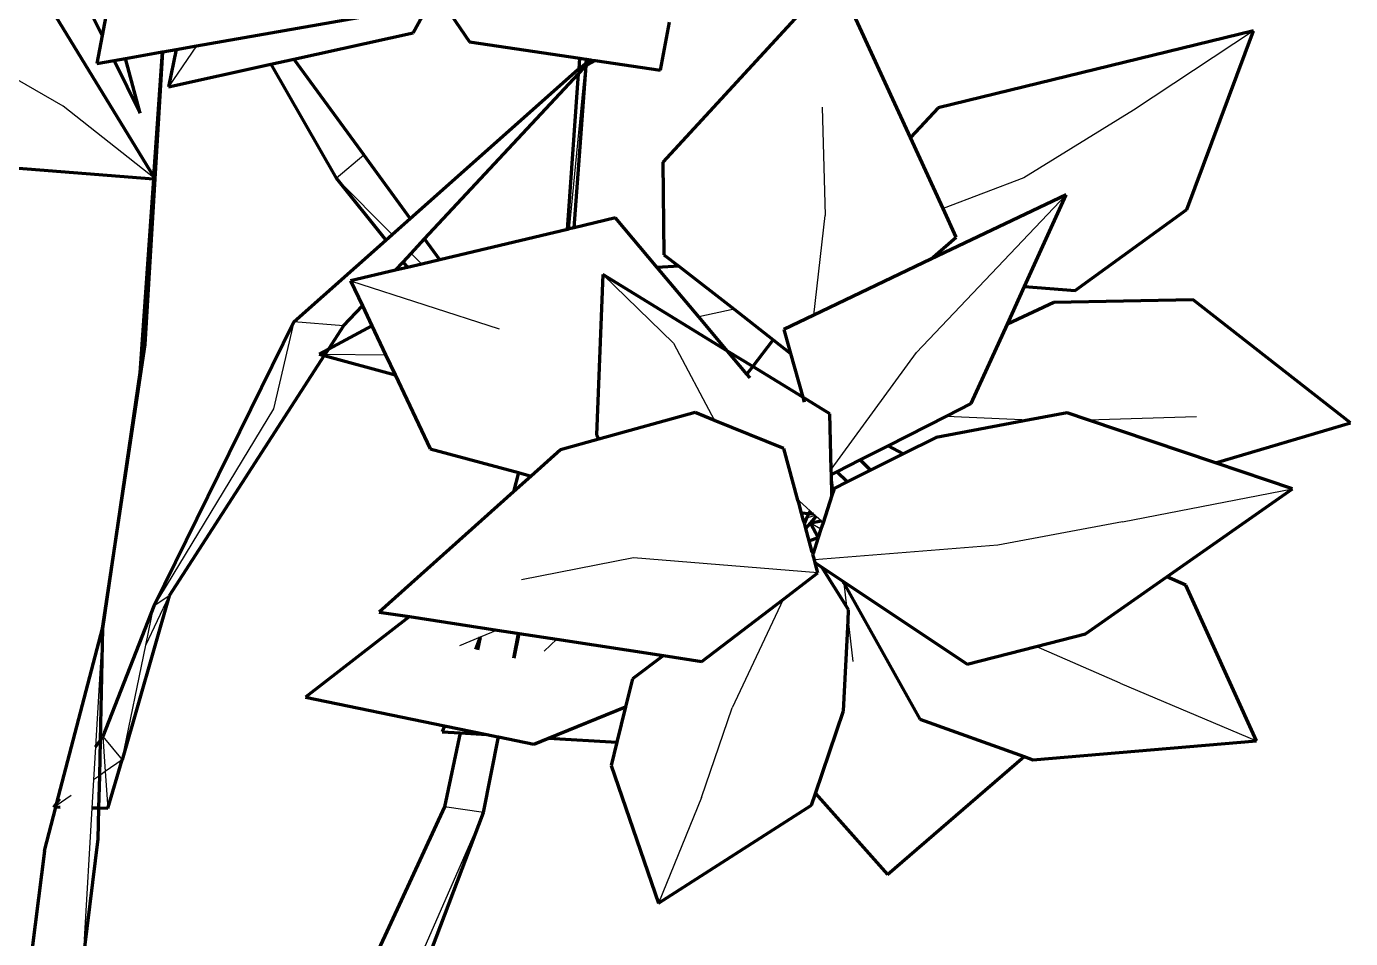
# Model space of a CAD drawing. Header units: millimetres. Extents: x 4307 to 31003, y 2809 to 20009.
# Drawn here: x 7310.8 to 7395.1, y 8251.7 to 8309.8 of the extents above; entities that cross this region are included whole.
import ezdxf

# ---------------------------------------------------------------- set-up
doc = ezdxf.new("R2010")
doc.units = ezdxf.units.MM
doc.layers.add('ProfileEdges', color=7, linetype='Continuous')

msp = doc.modelspace()

# ---------------------------------------------------------------- linework, layer by layer
for p, q in [((7388.905, 8309.527), (7381.279, 8304.471)), ((7313.088, 8304.718), (7305.491, 8309.078)), ((7321.594, 8308.564), (7319.8, 8305.956)), ((7346.38, 8307.72), (7346.351, 8307.415)), ((7346.331, 8307.208), (7345.333, 8296.912)), ((7318.966, 8300.092), (7313.088, 8304.718)), ((7361.449, 8304.669), (7361.629, 8297.773)), ((7381.279, 8304.471), (7374.292, 8300.157)), ((7330.491, 8300.139), (7332.251, 8301.639)), ((7330.491, 8300.139), (7334.057, 8296.562)), ((7374.292, 8300.157), (7369.15, 8298.203)), ((7367.455, 8289.051), (7376.989, 8299.089)), ((7360.906, 8291.429), (7361.629, 8297.773)), ((7335.261, 8295.353), (7335.935, 8294.677)), ((7351.978, 8289.634), (7347.48, 8294.007)), ((7331.405, 8293.6), (7340.864, 8290.556)), ((7355.827, 8291.795), (7353.583, 8291.31)), ((7327.782, 8290.991), (7326.5, 8285.459)), ((7330.956, 8290.743), (7327.782, 8290.991)), ((7318.317, 8289.561), (7317.985, 8287.761)), ((7329.411, 8288.936), (7329.786, 8288.933)), ((7329.786, 8288.933), (7333.634, 8288.905)), ((7351.978, 8289.634), (7354.576, 8284.722)), ((7362.019, 8281.604), (7367.455, 8289.051)), ((7326.5, 8285.459), (7318.867, 8272.896)), ((7369.354, 8284.998), (7374.653, 8284.762)), ((7378.36, 8284.77), (7385.283, 8284.982)), ((7362.04, 8281.279), (7362.158, 8280.236)), ((7359.987, 8279.576), (7359.9, 8279.656)), ((7380.568, 8278.272), (7391.395, 8280.365)), ((7360.666, 8278.958), (7359.987, 8279.576)), ((7360.888, 8278.755), (7360.666, 8278.958)), ((7360.451, 8278.491), (7360.239, 8278.42)), ((7360.984, 8278.669), (7360.451, 8278.491)), ((7361.36, 8277.8), (7360.688, 8278.177)), ((7360.984, 8278.669), (7360.888, 8278.755)), ((7361.057, 8278.601), (7360.984, 8278.669)), ((7361.387, 8278.301), (7361.057, 8278.601)), ((7361.493, 8278.205), (7361.387, 8278.301)), ((7380.568, 8278.272), (7372.631, 8276.792)), ((7372.631, 8276.792), (7360.942, 8275.857)), ((7349.425, 8275.969), (7342.29, 8274.576)), ((7361.174, 8275.011), (7349.425, 8275.969)), ((7362.823, 8274.356), (7362.99, 8272.876)), ((7318.356, 8270.406), (7319.839, 8273.552)), ((7318.356, 8270.406), (7318.867, 8272.896)), ((7319.839, 8273.552), (7318.867, 8272.896)), ((7358.95, 8273.318), (7355.707, 8266.433)), ((7315.608, 8271.482), (7315.162, 8263.937)), ((7340.735, 8271.376), (7339.666, 8270.93)), ((7342.018, 8271.179), (7341.724, 8269.617)), ((7363.093, 8271.971), (7363.386, 8269.375)), ((7316.859, 8263.116), (7318.356, 8270.406)), ((7339.666, 8270.93), (7338.333, 8270.374)), ((7344.535, 8270.793), (7343.741, 8270.028)), ((7380.419, 8267.989), (7375.062, 8270.339)), ((7380.419, 8267.989), (7389.106, 8264.335)), ((7353.761, 8260.723), (7355.707, 8266.433)), ((7315.618, 8264.597), (7316.859, 8263.116)), ((7315.618, 8264.597), (7315.78, 8262.367)), ((7340.777, 8264.584), (7339.872, 8259.774)), ((7315.162, 8263.937), (7315.039, 8261.853)), ((7316.859, 8263.116), (7315.78, 8262.367)), ((7315.403, 8262.106), (7315.039, 8261.853)), ((7315.78, 8262.367), (7315.403, 8262.106)), ((7315.78, 8262.367), (7315.95, 8260.03)), ((7315.039, 8261.853), (7314.933, 8260.05)), ((7313.6, 8260.855), (7312.652, 8260.197)), ((7353.761, 8260.723), (7351.01, 8253.991)), ((7312.652, 8260.197), (7312.509, 8260.098)), ((7314.933, 8260.05), (7314.437, 8251.671)), ((7339.872, 8259.774), (7332.958, 8243.977)), ((7339.872, 8259.774), (7337.379, 8260.13))]:
    msp.add_line(p, q)
at = {"layer": 'ProfileEdges', "lineweight": 211}
for p, q in [((7318.853, 8300.276), (7309.867, 8314.965)), ((7313.282, 8313.858), (7315.572, 8309.223)), ((7362.282, 8313.111), (7351.292, 8301.152)), ((7367.063, 8302.734), (7362.282, 8313.111)), ((7335.394, 8309.391), (7336.825, 8311.995)), ((7336.825, 8311.995), (7338.981, 8308.824)), ((7316.019, 8311.611), (7315.572, 8309.223)), ((7321.594, 8308.564), (7335.795, 8311.057)), ((7351.139, 8307.01), (7351.718, 8310.069)), ((7315.572, 8309.223), (7315.241, 8307.449)), ((7327.781, 8307.714), (7335.394, 8309.391)), ((7388.905, 8309.527), (7368.824, 8304.617)), ((7384.657, 8298.152), (7388.905, 8309.527)), ((7319.452, 8308.188), (7320.295, 8308.336)), ((7320.295, 8308.336), (7319.8, 8305.956)), ((7320.295, 8308.336), (7321.594, 8308.564)), ((7338.981, 8308.824), (7346.001, 8307.777)), ((7315.241, 8307.449), (7316.352, 8307.644)), ((7316.352, 8307.644), (7317.064, 8307.769)), ((7316.352, 8307.644), (7318.009, 8304.29)), ((7317.064, 8307.769), (7319.402, 8308.179)), ((7318.009, 8304.29), (7317.064, 8307.769)), ((7319.402, 8308.179), (7318.853, 8300.276)), ((7318.966, 8300.092), (7319.452, 8308.188)), ((7319.402, 8308.179), (7319.452, 8308.188)), ((7326.322, 8307.392), (7327.781, 8307.714)), ((7327.781, 8307.714), (7332.251, 8301.639)), ((7345.953, 8307.112), (7346.001, 8307.777)), ((7346.001, 8307.777), (7346.38, 8307.72)), ((7346.351, 8307.415), (7346.418, 8307.466)), ((7346.38, 8307.72), (7346.436, 8307.712)), ((7346.418, 8307.466), (7346.436, 8307.712)), ((7346.418, 8307.466), (7346.69, 8307.674)), ((7346.436, 8307.712), (7346.69, 8307.674)), ((7346.476, 8307.364), (7346.757, 8307.664)), ((7346.991, 8307.629), (7346.476, 8307.364)), ((7346.69, 8307.674), (7346.757, 8307.664)), ((7346.757, 8307.664), (7346.991, 8307.629)), ((7346.991, 8307.629), (7351.139, 8307.01)), ((7319.8, 8305.956), (7326.322, 8307.392)), ((7326.322, 8307.392), (7330.491, 8300.139)), ((7335.189, 8297.567), (7345.879, 8307.055)), ((7336.122, 8296.275), (7345.93, 8306.778)), ((7345.224, 8296.886), (7345.93, 8306.778)), ((7345.644, 8296.986), (7346.405, 8307.287)), ((7345.879, 8307.055), (7345.953, 8307.112)), ((7345.93, 8306.778), (7346.331, 8307.208)), ((7345.953, 8307.112), (7346.351, 8307.415)), ((7346.331, 8307.208), (7345.953, 8307.112)), ((7346.405, 8307.287), (7346.331, 8307.208)), ((7346.476, 8307.364), (7346.405, 8307.287)), ((7368.824, 8304.617), (7367.063, 8302.734)), ((7369.15, 8298.203), (7367.063, 8302.734)), ((7335.189, 8297.567), (7332.251, 8301.639)), ((7306.478, 8301.086), (7318.841, 8300.102)), ((7351.292, 8301.152), (7351.365, 8295.273)), ((7318.841, 8300.102), (7317.985, 8287.761)), ((7318.317, 8289.561), (7318.966, 8300.092)), ((7318.841, 8300.102), (7318.966, 8300.092)), ((7318.966, 8300.092), (7318.853, 8300.276)), ((7330.491, 8300.139), (7333.639, 8296.191)), ((7376.989, 8299.089), (7368.359, 8294.978)), ((7374.329, 8293.254), (7376.989, 8299.089)), ((7369.982, 8296.398), (7369.15, 8298.203)), ((7334.057, 8296.562), (7335.189, 8297.567)), ((7348.278, 8297.612), (7345.644, 8296.986)), ((7350.93, 8294.462), (7348.278, 8297.612)), ((7377.562, 8292.992), (7384.657, 8298.152)), ((7333.639, 8296.191), (7334.057, 8296.562)), ((7345.224, 8296.886), (7337.078, 8294.949)), ((7345.333, 8296.912), (7345.224, 8296.886)), ((7345.644, 8296.986), (7345.333, 8296.912)), ((7327.782, 8290.991), (7333.639, 8296.191)), ((7335.261, 8295.353), (7336.122, 8296.275)), ((7337.078, 8294.949), (7336.122, 8296.275)), ((7368.359, 8294.978), (7369.982, 8296.398)), ((7334.257, 8294.278), (7334.747, 8294.802)), ((7334.747, 8294.802), (7335.261, 8295.353)), ((7334.747, 8294.802), (7335.02, 8294.46)), ((7337.078, 8294.949), (7335.935, 8294.677)), ((7351.365, 8295.273), (7352.303, 8294.542)), ((7368.359, 8294.978), (7360.906, 8291.429)), ((7334.257, 8294.278), (7331.405, 8293.6)), ((7335.02, 8294.46), (7334.257, 8294.278)), ((7335.935, 8294.677), (7335.02, 8294.46)), ((7347.48, 8294.007), (7347.071, 8283.813)), ((7355.413, 8289.137), (7347.48, 8294.007)), ((7352.303, 8294.542), (7350.93, 8294.462)), ((7353.583, 8291.31), (7350.93, 8294.462)), ((7352.303, 8294.542), (7355.827, 8291.795)), ((7331.405, 8293.6), (7332.153, 8292.024)), ((7373.234, 8290.852), (7374.329, 8293.254)), ((7374.329, 8293.254), (7377.562, 8292.992)), ((7385.059, 8292.392), (7376.193, 8292.233)), ((7395.092, 8284.576), (7385.059, 8292.392)), ((7330.956, 8290.743), (7332.153, 8292.024)), ((7332.153, 8292.024), (7332.76, 8290.745)), ((7355.827, 8291.795), (7358.32, 8289.851)), ((7360.906, 8291.429), (7358.999, 8290.52)), ((7376.193, 8292.233), (7373.234, 8290.852)), ((7327.782, 8290.991), (7318.867, 8272.896)), ((7332.76, 8290.745), (7329.99, 8289.248)), ((7330.956, 8290.743), (7329.99, 8289.248)), ((7332.76, 8290.745), (7333.634, 8288.905)), ((7355.413, 8289.137), (7353.583, 8291.31)), ((7370.931, 8285.8), (7373.234, 8290.852)), ((7357.022, 8288.149), (7358.32, 8289.851)), ((7358.32, 8289.851), (7359.425, 8288.99)), ((7358.999, 8290.52), (7359.425, 8288.99)), ((7315.608, 8271.482), (7318.317, 8289.561)), ((7329.99, 8289.248), (7329.411, 8288.936)), ((7329.411, 8288.936), (7329.731, 8288.849)), ((7329.786, 8288.933), (7329.731, 8288.849)), ((7329.99, 8289.248), (7329.786, 8288.933)), ((7333.634, 8288.905), (7334.243, 8287.622)), ((7357.022, 8288.149), (7355.413, 8289.137)), ((7356.652, 8287.665), (7355.413, 8289.137)), ((7359.425, 8288.99), (7360.203, 8286.196)), ((7329.731, 8288.849), (7319.839, 8273.552)), ((7329.731, 8288.849), (7334.243, 8287.622)), ((7356.652, 8287.665), (7357.022, 8288.149)), ((7360.203, 8286.196), (7357.022, 8288.149)), ((7317.985, 8287.761), (7315.608, 8271.482)), ((7334.243, 8287.622), (7336.476, 8282.921)), ((7356.846, 8287.435), (7356.652, 8287.665)), ((7360.203, 8286.196), (7360.291, 8285.878)), ((7361.922, 8285.141), (7360.203, 8286.196)), ((7369.354, 8284.998), (7370.931, 8285.8)), ((7353.352, 8285.219), (7347.211, 8283.526)), ((7354.576, 8284.722), (7353.352, 8285.219)), ((7359.003, 8282.927), (7354.576, 8284.722)), ((7362.019, 8281.604), (7361.922, 8285.141)), ((7365.634, 8283.107), (7369.354, 8284.998)), ((7374.653, 8284.762), (7368.697, 8283.641)), ((7377.049, 8285.213), (7374.653, 8284.762)), ((7378.36, 8284.77), (7377.049, 8285.213)), ((7386.489, 8282.023), (7378.36, 8284.77)), ((7386.489, 8282.023), (7395.092, 8284.576)), ((7347.211, 8283.526), (7344.772, 8282.854)), ((7347.071, 8283.813), (7347.211, 8283.526)), ((7363.87, 8282.21), (7365.634, 8283.107)), ((7365.634, 8283.107), (7366.597, 8282.591)), ((7368.697, 8283.641), (7366.597, 8282.591)), ((7336.476, 8282.921), (7342.091, 8281.405)), ((7344.772, 8282.854), (7342.906, 8281.184)), ((7359.9, 8279.656), (7359.003, 8282.927)), ((7362.371, 8281.448), (7363.87, 8282.21)), ((7363.87, 8282.21), (7364.51, 8281.547)), ((7366.597, 8282.591), (7364.51, 8281.547)), ((7342.091, 8281.405), (7341.785, 8280.181)), ((7342.091, 8281.405), (7342.906, 8281.184)), ((7362.04, 8281.279), (7362.019, 8281.604)), ((7362.04, 8281.279), (7362.371, 8281.448)), ((7363.037, 8280.81), (7362.371, 8281.448)), ((7364.51, 8281.547), (7363.037, 8280.81)), ((7391.395, 8280.365), (7386.489, 8282.023)), ((7342.906, 8281.184), (7341.785, 8280.181)), ((7362.064, 8279.949), (7362.04, 8281.279)), ((7363.037, 8280.81), (7362.211, 8280.397)), ((7341.785, 8280.181), (7333.228, 8272.527)), ((7359.951, 8279.469), (7359.9, 8279.656)), ((7362.064, 8279.949), (7361.493, 8278.205)), ((7362.158, 8280.236), (7362.064, 8279.949)), ((7362.211, 8280.397), (7362.158, 8280.236)), ((7383.388, 8274.768), (7391.395, 8280.365)), ((7359.951, 8279.469), (7359.987, 8279.576)), ((7360.129, 8278.82), (7359.951, 8279.469)), ((7360.585, 8278.781), (7360.129, 8278.82)), ((7360.239, 8278.42), (7360.129, 8278.82)), ((7360.585, 8278.781), (7360.451, 8278.491)), ((7360.666, 8278.958), (7360.585, 8278.781)), ((7360.888, 8278.755), (7360.585, 8278.781)), ((7360.306, 8278.174), (7360.239, 8278.42)), ((7360.451, 8278.491), (7360.306, 8278.174)), ((7360.397, 8277.844), (7360.306, 8278.174)), ((7360.397, 8277.844), (7360.688, 8278.177)), ((7360.688, 8278.177), (7361.057, 8278.601)), ((7361.387, 8278.301), (7360.688, 8278.177)), ((7360.688, 8278.177), (7361.19, 8277.278)), ((7361.493, 8278.205), (7361.36, 8277.8)), ((7360.61, 8277.066), (7360.397, 8277.844)), ((7360.61, 8277.066), (7361.19, 8277.278)), ((7361.19, 8277.278), (7360.857, 8276.261)), ((7361.36, 8277.8), (7361.19, 8277.278)), ((7360.811, 8276.334), (7360.61, 8277.066)), ((7360.857, 8276.261), (7360.811, 8276.334)), ((7360.857, 8276.261), (7360.843, 8276.218)), ((7360.942, 8275.857), (7360.843, 8276.218)), ((7360.998, 8275.654), (7360.942, 8275.857)), ((7360.998, 8275.654), (7361.414, 8275.377)), ((7361.174, 8275.011), (7360.998, 8275.654)), ((7358.95, 8273.318), (7361.174, 8275.011)), ((7362.99, 8272.876), (7361.414, 8275.377)), ((7361.414, 8275.377), (7362.748, 8274.491)), ((7378.207, 8271.146), (7383.388, 8274.768)), ((7384.609, 8274.235), (7383.388, 8274.768)), ((7362.748, 8274.491), (7370.685, 8269.215)), ((7362.748, 8274.491), (7362.823, 8274.356)), ((7362.823, 8274.356), (7367.654, 8265.71)), ((7389.106, 8264.335), (7384.609, 8274.235)), ((7318.867, 8272.896), (7315.618, 8264.597)), ((7319.839, 8273.552), (7316.859, 8263.116)), ((7353.772, 8269.376), (7358.95, 8273.318)), ((7363.127, 8272.658), (7362.99, 8272.876)), ((7335.152, 8272.232), (7328.542, 8267.1)), ((7333.228, 8272.527), (7335.152, 8272.232)), ((7335.152, 8272.232), (7340.735, 8271.376)), ((7363.093, 8271.971), (7363.127, 8272.658)), ((7312.698, 8260.371), (7315.608, 8271.482)), ((7315.608, 8271.482), (7315.452, 8264.357)), ((7340.735, 8271.376), (7342.018, 8271.179)), ((7342.018, 8271.179), (7342.145, 8271.159)), ((7362.802, 8266.243), (7363.093, 8271.971)), ((7339.666, 8270.93), (7339.357, 8270.145)), ((7339.666, 8270.93), (7339.493, 8270.115)), ((7341.833, 8269.593), (7342.145, 8271.159)), ((7342.145, 8271.159), (7344.535, 8270.793)), ((7344.535, 8270.793), (7351.324, 8269.751)), ((7370.685, 8269.215), (7375.062, 8270.339)), ((7375.062, 8270.339), (7378.207, 8271.146)), ((7351.324, 8269.751), (7349.364, 8268.269)), ((7351.324, 8269.751), (7353.772, 8269.376)), ((7349.364, 8268.269), (7348.919, 8266.481)), ((7328.542, 8267.1), (7337.386, 8265.281)), ((7344.013, 8264.495), (7348.919, 8266.481)), ((7348.919, 8266.481), (7348.361, 8264.238)), ((7361.02, 8260.982), (7362.802, 8266.243)), ((7337.386, 8265.281), (7337.23, 8264.897)), ((7337.386, 8265.281), (7340.075, 8264.728)), ((7367.654, 8265.71), (7374.302, 8263.323)), ((7315.452, 8264.357), (7315.618, 8264.597)), ((7337.23, 8264.897), (7338.374, 8264.829)), ((7338.374, 8264.829), (7337.379, 8260.13)), ((7338.374, 8264.829), (7340.075, 8264.728)), ((7339.872, 8259.774), (7340.83, 8264.573)), ((7340.075, 8264.728), (7340.777, 8264.584)), ((7340.777, 8264.584), (7340.83, 8264.573)), ((7340.83, 8264.573), (7343.068, 8264.113)), ((7343.068, 8264.113), (7344.013, 8264.495)), ((7344.013, 8264.495), (7348.361, 8264.238)), ((7315.162, 8263.937), (7315.452, 8264.357)), ((7315.452, 8264.357), (7315.403, 8262.106)), ((7348.361, 8264.238), (7347.993, 8262.76)), ((7374.847, 8263.127), (7389.106, 8264.335)), ((7315.95, 8260.03), (7316.859, 8263.116)), ((7347.993, 8262.76), (7351.01, 8253.991)), ((7365.593, 8255.815), (7374.302, 8263.323)), ((7374.302, 8263.323), (7374.847, 8263.127)), ((7315.403, 8262.106), (7315.358, 8260.042)), ((7312.509, 8260.098), (7312.698, 8260.371)), ((7312.652, 8260.197), (7312.698, 8260.371)), ((7312.698, 8260.371), (7312.886, 8260.644)), ((7351.01, 8253.991), (7360.763, 8260.222)), ((7360.763, 8260.222), (7361.02, 8260.982)), ((7361.02, 8260.982), (7365.593, 8255.815)), ((7311.899, 8257.322), (7312.626, 8260.096)), ((7312.626, 8260.096), (7312.509, 8260.098)), ((7312.626, 8260.096), (7312.652, 8260.197)), ((7312.904, 8260.09), (7312.626, 8260.096)), ((7315.358, 8260.042), (7314.933, 8260.05)), ((7315.358, 8260.042), (7315.315, 8258.066)), ((7315.95, 8260.03), (7315.358, 8260.042)), ((7337.379, 8260.13), (7330.612, 8245.504)), ((7334.236, 8244.9), (7339.872, 8259.774)), ((7315.315, 8258.066), (7313.765, 8245.738)), ((7311.899, 8257.322), (7310.381, 8245.135))]:
    msp.add_line(p, q, dxfattribs=at)

doc.saveas('drawing.dxf')
